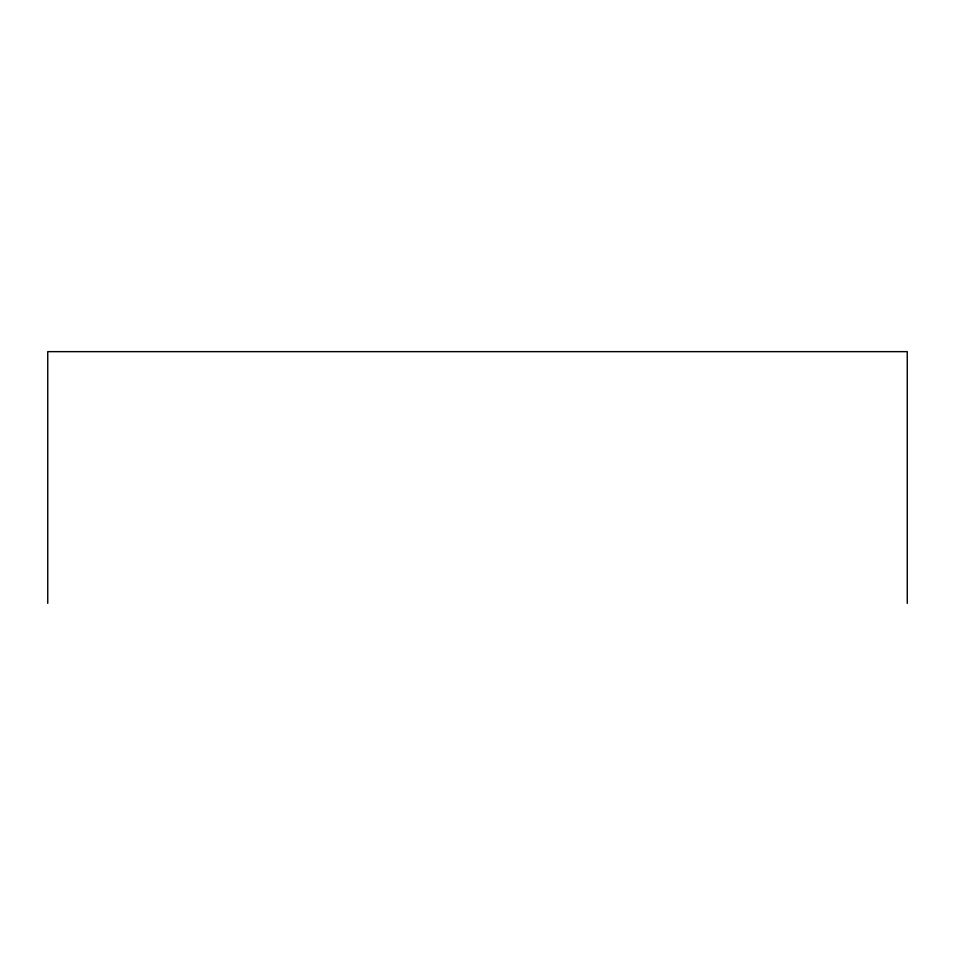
<?xml version="1.0" encoding="UTF-8"?>
<svg xmlns="http://www.w3.org/2000/svg" width="955" height="955" viewBox="0 0 955 955"><rect width="100%" height="100%" fill="white"/><g stroke="black" fill="none" stroke-linecap="round" stroke-linejoin="round"><path stroke-width="1.43" d="M907.25 603.357L907.25 351.643L47.75 351.643L47.75 603.357"/></g></svg>
